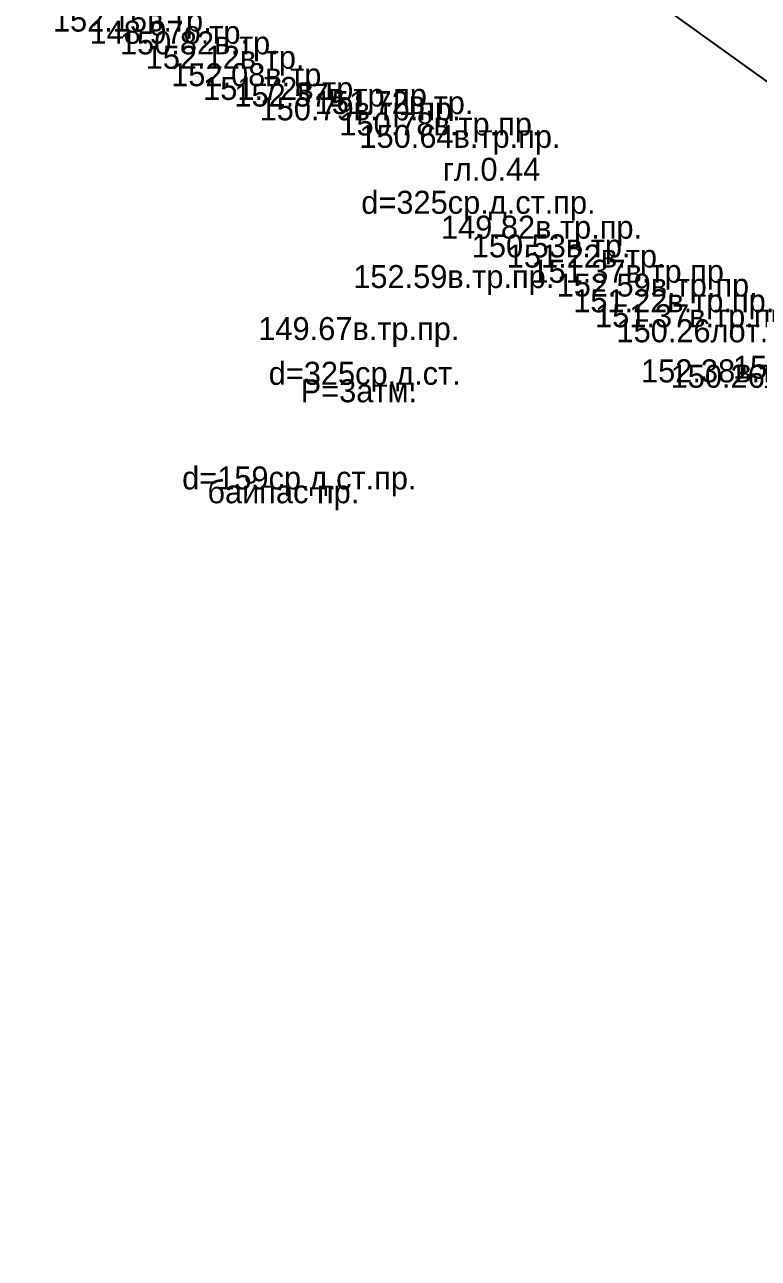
# Model space of a CAD drawing. Header units: metres. Extents: x -2743 to 126, y 13412 to 13916.
# Drawn here: x -1940.9 to -1902.7, y 13572 to 13636.4 of the extents above; entities that cross this region are included whole.
import ezdxf

# ---------------------------------------------------------------- set-up
doc = ezdxf.new("R2010")
doc.units = ezdxf.units.M
for name, color, linetype in [('output[1-12]_3_ДЖКХ-24_03233pp$0$Водосток проектный', 7, 'Continuous'), ('output[1-12]_3_ДЖКХ-24_03233pp$0$Газопровод проектный', 7, 'Continuous'), ('output[1-12]_3_ДЖКХ-24_03233up$0$Газопровод', 7, 'Continuous'), ('output[1-12]_3_ДЖКХ-24_03233up$0$Кабели', 7, 'Continuous'), ('output[1-12]_3_ДЖКХ-24_03233up$0$Кабель связи', 7, 'Continuous'), ('output[1-12]_3_ДЖКХ-24_03233up$0$Кабель электрический', 7, 'Continuous'), ('output[1-12]_brd$0$Граница заказа', 7, 'Continuous')]:
    doc.layers.add(name, color=color, linetype=linetype)

msp = doc.modelspace()

# ---------------------------------------------------------------- linework, layer by layer
at = {"layer": 'output[1-12]_brd$0$Граница заказа'}
msp.add_lwpolyline([(-2346.581, 13797.271), (-2166.599, 13756.435), (-2146.461, 13744.448), (-2137.057, 13735.438), (-2116.083, 13730.556), (-2106.947, 13730.964), (-2106.947, 13685.73), (-2024.861, 13668.702), (-2016.466, 13689.267), (-1943.717, 13663.309), (-1875.376, 13614.096), (-1826.303, 13588.476), (-1816.168, 13541.725), (-1765.892, 13527.485), (-1735.115, 13529.544), (-1686.146, 13524.756), (-1676.411, 13564.262), (-1525.599, 13535.005), (-1412.062, 13512.979), (-1427.758, 13454.715), (-1407.548, 13450.243), (-1398.752, 13489.999), (-1344.683, 13479.798), (-1272.603, 13462.997)], dxfattribs=at)

# ---------------------------------------------------------------- texts
at = {"layer": 'output[1-12]_3_ДЖКХ-24_03233pp$0$Водосток проектный'}
for p in [(-1910.077, 13619.841), (-1907.249, 13617.468)]:
    msp.add_text('150.26лот.пр.', height=1.2, dxfattribs=at).set_placement(p)
at = {"layer": 'output[1-12]_3_ДЖКХ-24_03233pp$0$Газопровод проектный'}
for s, p in [('152.57в.тр.пр.', (-1930.004, 13632.14)), ('150.79в.тр.пр.', (-1928.689, 13631.42)), ('150.78в.тр.пр.', (-1924.527, 13630.632)), ('150.64в.тр.пр.', (-1923.482, 13629.985)), ('d=325ср.д.ст.пр.', (-1923.384, 13626.544)), ('149.82в.тр.пр.', (-1919.228, 13625.247)), ('151.37в.тр.пр.', (-1914.513, 13622.948)), ('152.59в.тр.пр.', (-1923.804, 13622.671)), ('152.59в.тр.пр.', (-1913.197, 13622.228)), ('151.22в.тр.пр.', (-1912.331, 13621.405)), ('151.37в.тр.пр.', (-1911.193, 13620.625)), ('149.67в.тр.пр.', (-1928.755, 13619.955)), ('d=159ср.д.ст.пр.', (-1932.727, 13612.163)), ('байпас пр.', (-1931.412, 13611.443))]:
    msp.add_text(s, height=1.2, dxfattribs=at).set_placement(p)
at = {"layer": 'output[1-12]_3_ДЖКХ-24_03233up$0$Газопровод'}
for s, p in [('150.82в.тр.', (-1935.97, 13634.864)), ('150.53в.тр.', (-1917.622, 13624.272)), ('151.22в.тр.', (-1915.796, 13623.74)), ('d=325ср.д.ст.', (-1928.214, 13617.624)), ('Р=3атм.', (-1926.547, 13616.712))]:
    msp.add_text(s, height=1.2, dxfattribs=at).set_placement(p)
at = {"layer": 'output[1-12]_3_ДЖКХ-24_03233up$0$Кабели'}
for s, p in [('152.15в.тр.', (-1939.466, 13636.051)), ('148.97о.тр.', (-1937.558, 13635.415)), ('152.12в.тр.', (-1934.628, 13634.11)), ('152.08в.тр.', (-1933.3, 13633.2)), ('151.72в.тр.', (-1931.633, 13632.487)), ('151.72в.тр.', (-1925.817, 13631.747)), ('152.38в.тр.', (-1908.795, 13617.75))]:
    msp.add_text(s, height=1.2, dxfattribs=at).set_placement(p)
at = {"layer": 'output[1-12]_3_ДЖКХ-24_03233up$0$Кабель связи'}
msp.add_text('151.93в.тр.', height=1.2, dxfattribs=at).set_placement((-1904.002, 13617.94))
at = {"layer": 'output[1-12]_3_ДЖКХ-24_03233up$0$Кабель электрический'}
msp.add_text('гл.0.44', height=1.2, dxfattribs=at).set_placement((-1919.138, 13628.267))

doc.saveas('drawing.dxf')
